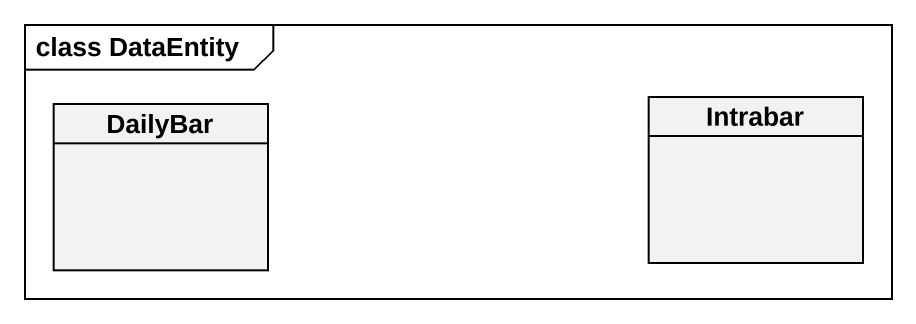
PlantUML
@startuml
mainframe class DataEntity
hide circle
hide empty members
class DailyBar
class Intrabar
@enduml
